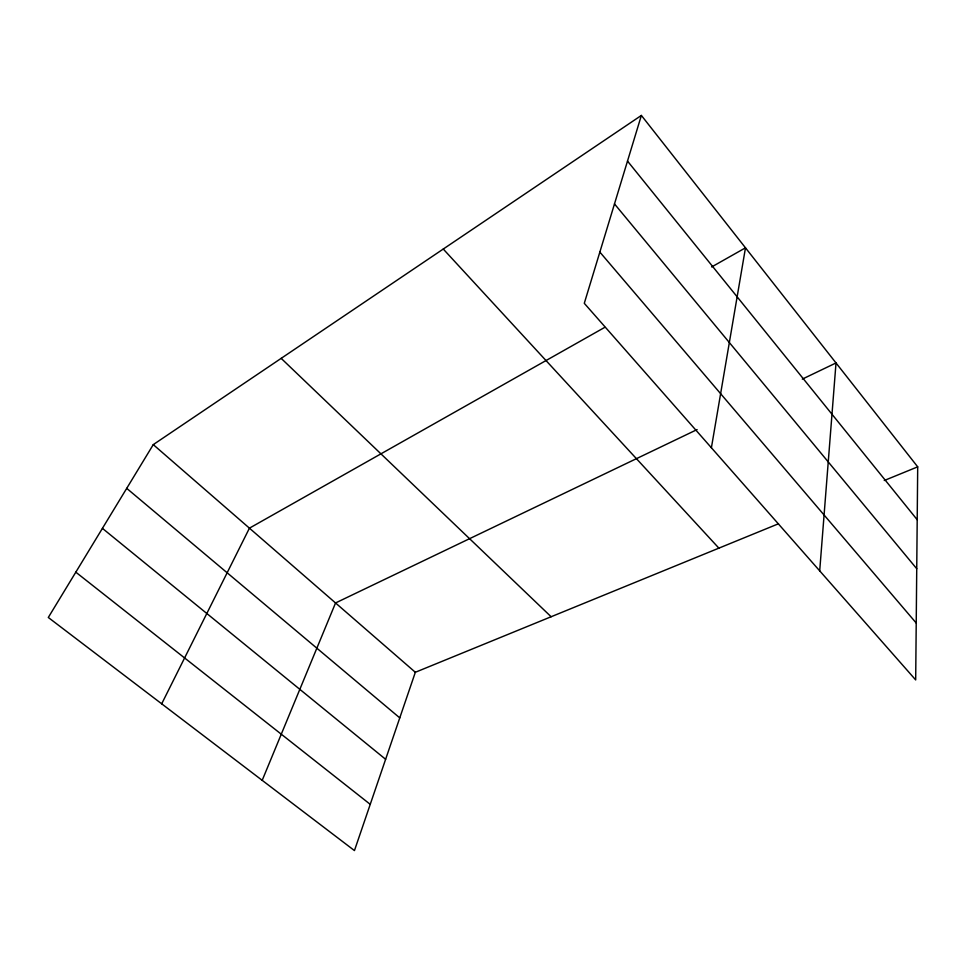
<?xml version="1.0" encoding="UTF-8"?>
<svg xmlns="http://www.w3.org/2000/svg" width="966" height="966" viewBox="0 0 966 966"><rect width="100%" height="100%" fill="white"/><g stroke="black" fill="none" stroke-linecap="round" stroke-linejoin="round"><path stroke-width="1.45" d="M917.7 466.844L915.683 679.931L584.285 303.312L641.376 115.425L917.7 466.844L884.252 480.513M819.699 570.834L836.013 362.95L802.299 379.119M711.399 447.765L745.486 247.827L711.652 266.954M778.499 523.765L415.344 672.276L354.45 850.575L48.3 617.479L153.268 444.626L641.376 115.425M262.197 780.335L335.552 602.953L697.114 429.568M161.696 703.816L249.433 528.16L604.813 327.329M75.819 572.174L370.232 804.34M102.42 528.354L385.627 759.3M126.715 488.349L399.767 717.883M153.268 444.626L415.344 672.276M281.178 358.362L551.127 616.743M443.261 249.047L718.885 548.145M599.85 252.078L916.227 623.034M614.485 203.911L916.734 568.72M627.502 161.081L917.205 519.744"/></g></svg>
